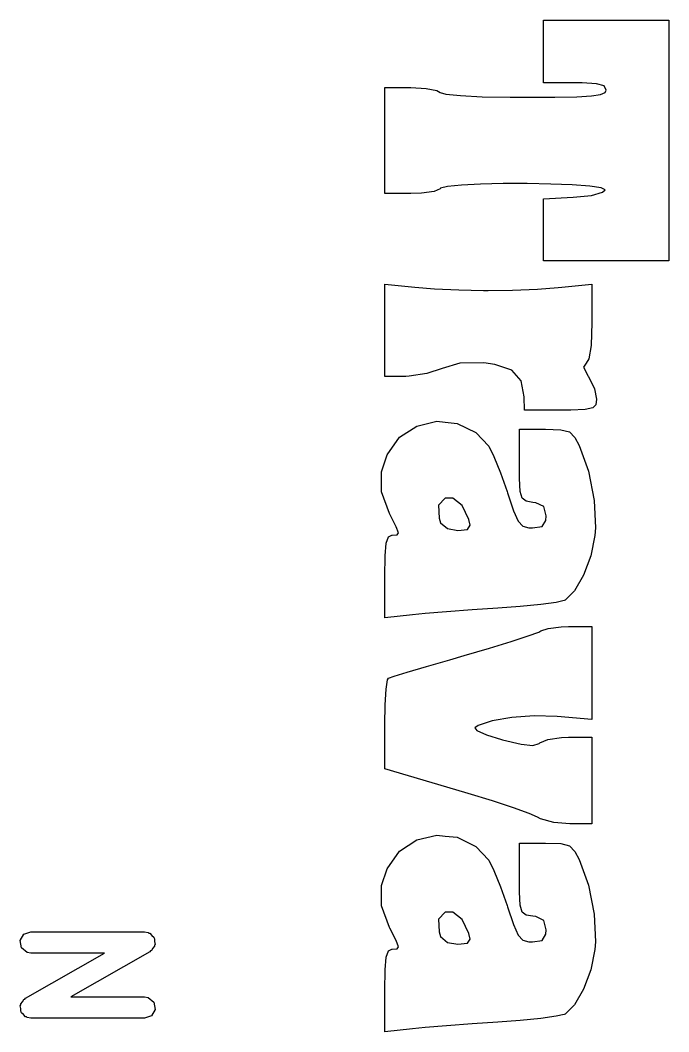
# Model space of a CAD drawing. Extents: x 2.46 to 9.92, y -4.54 to -2.21.
# Drawn here: x 9.7355 to 9.9149, y -2.923 to -2.6431 of the extents above; entities that cross this region are included whole.
import ezdxf

# ---------------------------------------------------------------- set-up
doc = ezdxf.new("R2010")
doc.units = 0
doc.header["$MEASUREMENT"] = 0
doc.layers.add('BLACK', color=7, linetype='CONTINUOUS')

msp = doc.modelspace()

# ---------------------------------------------------------------- linework, layer by layer
at = {"layer": 'BLACK', "linetype": 'CONTINUOUS'}
for p, q in [((9.88033, -2.6518), (9.88033, -2.64314)), ((9.88033, -2.64314), (9.89764, -2.64314)), ((9.89764, -2.64314), (9.91495, -2.64314)), ((9.91495, -2.64314), (9.91495, -2.67643)), ((9.88033, -2.66045), (9.88033, -2.6518)), ((9.88898, -2.66045), (9.88033, -2.66045)), ((9.89095, -2.66047), (9.88898, -2.66045)), ((9.89499, -2.66071), (9.89095, -2.66047)), ((9.89706, -2.66133), (9.89499, -2.66071)), ((9.89764, -2.66245), (9.89706, -2.66133)), ((9.83638, -2.67643), (9.83638, -2.66178)), ((9.83638, -2.66178), (9.84363, -2.66178)), ((9.84363, -2.66178), (9.8478, -2.66201)), ((9.8478, -2.66201), (9.85079, -2.66259)), ((9.85079, -2.66259), (9.8517, -2.66312)), ((9.8517, -2.66312), (9.85331, -2.66361)), ((9.85331, -2.66361), (9.85729, -2.66401)), ((9.85729, -2.66401), (9.86331, -2.66429)), ((9.86331, -2.66429), (9.87109, -2.66443)), ((9.87109, -2.66443), (9.87508, -2.66445)), ((9.87508, -2.66445), (9.88345, -2.66442)), ((9.88345, -2.66442), (9.88951, -2.6643)), ((9.88951, -2.6643), (9.89361, -2.66408)), ((9.89361, -2.66408), (9.89609, -2.66371)), ((9.89609, -2.66371), (9.89732, -2.66317)), ((9.89732, -2.66317), (9.89764, -2.66245)), ((9.83638, -2.69108), (9.83638, -2.67643)), ((9.91495, -2.67643), (9.91495, -2.70972)), ((9.8537, -2.68912), (9.85178, -2.68965)), ((9.85756, -2.68873), (9.8537, -2.68912)), ((9.86287, -2.68847), (9.85756, -2.68873)), ((9.86911, -2.68834), (9.86287, -2.68847)), ((9.87576, -2.68834), (9.86911, -2.68834)), ((9.88231, -2.68846), (9.87576, -2.68834)), ((9.88826, -2.68869), (9.88231, -2.68846)), ((9.89308, -2.68905), (9.88826, -2.68869)), ((9.89627, -2.68951), (9.89308, -2.68905)), ((9.89731, -2.69008), (9.89627, -2.68951)), ((9.84363, -2.69108), (9.83638, -2.69108)), ((9.84654, -2.69097), (9.84363, -2.69108)), ((9.85001, -2.69049), (9.84654, -2.69097)), ((9.8517, -2.68975), (9.85001, -2.69049)), ((9.85178, -2.68965), (9.8517, -2.68975)), ((9.88033, -2.69254), (9.88854, -2.69214)), ((9.88854, -2.69214), (9.89356, -2.69164)), ((9.89356, -2.69164), (9.8966, -2.69075)), ((9.8966, -2.69075), (9.89731, -2.69008)), ((9.88033, -2.70113), (9.88033, -2.69254)), ((9.88033, -2.70972), (9.88033, -2.70113)), ((9.89764, -2.70972), (9.88033, -2.70972)), ((9.91495, -2.70972), (9.89764, -2.70972)), ((9.83638, -2.72891), (9.83638, -2.71614)), ((9.83638, -2.71614), (9.84471, -2.71702)), ((9.84471, -2.71702), (9.85011, -2.71743)), ((9.85011, -2.71743), (9.85687, -2.71774)), ((9.87171, -2.71779), (9.8786, -2.71751)), ((9.8786, -2.71751), (9.88438, -2.71711)), ((9.88438, -2.71711), (9.88532, -2.71702)), ((9.88532, -2.71702), (9.89364, -2.71614)), ((9.89364, -2.71614), (9.89364, -2.7268)), ((9.85687, -2.71774), (9.86371, -2.71789)), ((9.86371, -2.71789), (9.86501, -2.71789)), ((9.86501, -2.71789), (9.87171, -2.71779)), ((9.89364, -2.7268), (9.89344, -2.7331)), ((9.83638, -2.74168), (9.83638, -2.72891)), ((9.89344, -2.7331), (9.89283, -2.73685)), ((9.89283, -2.73685), (9.89206, -2.73799)), ((9.85227, -2.73953), (9.84806, -2.74093)), ((9.85719, -2.73805), (9.85227, -2.73953)), ((9.86382, -2.73797), (9.85719, -2.73805)), ((9.86687, -2.73836), (9.86382, -2.73797)), ((9.87152, -2.73997), (9.86687, -2.73836)), ((9.87412, -2.74288), (9.87152, -2.73997)), ((9.89206, -2.73799), (9.89137, -2.73911)), ((9.89137, -2.73911), (9.89265, -2.74161)), ((9.84217, -2.74168), (9.83638, -2.74168)), ((9.84315, -2.74165), (9.84217, -2.74168)), ((9.84806, -2.74093), (9.84315, -2.74165)), ((9.89265, -2.74161), (9.89273, -2.74172)), ((9.89273, -2.74172), (9.89441, -2.74515)), ((9.87496, -2.74734), (9.87412, -2.74288)), ((9.89441, -2.74515), (9.89497, -2.74797)), ((9.875, -2.751), (9.87496, -2.74734)), ((9.89497, -2.74797), (9.89481, -2.74951)), ((9.88499, -2.751), (9.875, -2.751)), ((9.88787, -2.75099), (9.88499, -2.751)), ((9.89182, -2.75085), (9.88787, -2.75099)), ((9.89394, -2.75042), (9.89182, -2.75085)), ((9.89481, -2.74951), (9.89394, -2.75042)), ((9.84041, -2.75853), (9.84521, -2.75542)), ((9.84521, -2.75542), (9.85077, -2.75412)), ((9.85077, -2.75412), (9.85313, -2.75436)), ((9.85313, -2.75436), (9.85645, -2.7547)), ((9.85645, -2.7547), (9.8616, -2.75721)), ((9.87367, -2.76622), (9.87367, -2.75632)), ((9.87367, -2.75632), (9.88084, -2.75632)), ((9.88084, -2.75632), (9.88506, -2.75644)), ((9.88506, -2.75644), (9.88748, -2.75706)), ((9.837, -2.76342), (9.84041, -2.75853)), ((9.8616, -2.75721), (9.86513, -2.76098)), ((9.88748, -2.75706), (9.889, -2.75862)), ((9.889, -2.75862), (9.89014, -2.7608)), ((9.86513, -2.76098), (9.86659, -2.76386)), ((9.89014, -2.7608), (9.8927, -2.76794)), ((9.83549, -2.76807), (9.837, -2.76342)), ((9.86659, -2.76386), (9.86841, -2.76836)), ((9.87368, -2.76991), (9.87367, -2.76622)), ((9.8927, -2.76794), (9.8943, -2.77598)), ((9.8355, -2.77362), (9.83549, -2.76807)), ((9.86841, -2.76836), (9.87022, -2.77355)), ((9.87385, -2.77349), (9.87368, -2.76991)), ((9.87022, -2.77355), (9.87035, -2.77394)), ((9.87437, -2.7754), (9.87385, -2.77349)), ((9.83772, -2.77963), (9.8355, -2.77362)), ((9.85313, -2.77541), (9.85125, -2.77736)), ((9.85525, -2.77541), (9.85313, -2.77541)), ((9.85776, -2.77744), (9.85525, -2.77541)), ((9.87035, -2.77394), (9.87198, -2.77886)), ((9.87546, -2.77622), (9.87437, -2.7754)), ((9.87733, -2.77654), (9.87546, -2.77622)), ((9.8943, -2.77598), (9.8947, -2.78359)), ((9.85125, -2.77736), (9.85141, -2.78089)), ((9.85963, -2.78129), (9.85776, -2.77744)), ((9.87198, -2.77886), (9.87326, -2.78176)), ((9.87814, -2.77666), (9.87733, -2.77654)), ((9.88041, -2.77773), (9.87814, -2.77666)), ((9.88099, -2.78029), (9.88041, -2.77773)), ((9.83782, -2.77982), (9.83772, -2.77963)), ((9.83955, -2.78328), (9.83782, -2.77982)), ((9.85141, -2.78089), (9.85184, -2.78218)), ((9.85998, -2.78285), (9.85963, -2.78129)), ((9.87326, -2.78176), (9.87456, -2.78316)), ((9.87996, -2.78322), (9.88093, -2.78152)), ((9.88093, -2.78152), (9.88099, -2.78029)), ((9.84018, -2.78499), (9.83955, -2.78328)), ((9.85184, -2.78218), (9.85376, -2.78381)), ((9.85376, -2.78381), (9.85659, -2.78429)), ((9.85659, -2.78429), (9.85929, -2.78403)), ((9.85929, -2.78403), (9.85998, -2.78285)), ((9.87456, -2.78316), (9.87625, -2.7836)), ((9.87625, -2.7836), (9.87721, -2.78362)), ((9.87721, -2.78362), (9.87996, -2.78322)), ((9.8947, -2.78359), (9.89454, -2.78575)), ((9.83677, -2.78787), (9.83738, -2.78611)), ((9.83738, -2.78611), (9.83837, -2.78562)), ((9.83837, -2.78562), (9.83838, -2.78562)), ((9.83838, -2.78562), (9.83977, -2.78556)), ((9.83977, -2.78556), (9.84018, -2.78499)), ((9.89454, -2.78575), (9.89335, -2.79136)), ((9.83647, -2.79137), (9.83677, -2.78787)), ((9.83638, -2.79706), (9.83647, -2.79137)), ((9.89335, -2.79136), (9.89133, -2.79672)), ((9.83638, -2.8085), (9.83638, -2.79706)), ((9.89133, -2.79672), (9.88884, -2.80106)), ((9.88884, -2.80106), (9.88626, -2.8036)), ((9.88382, -2.80422), (9.87956, -2.8048)), ((9.88604, -2.80371), (9.88382, -2.80422)), ((9.88626, -2.8036), (9.88604, -2.80371)), ((9.8535, -2.80683), (9.84751, -2.80733)), ((9.86052, -2.8063), (9.8535, -2.80683)), ((9.86768, -2.80582), (9.86052, -2.8063)), ((9.87388, -2.80536), (9.86768, -2.80582)), ((9.87956, -2.8048), (9.87388, -2.80536)), ((9.84404, -2.80766), (9.83638, -2.8085)), ((9.84751, -2.80733), (9.84404, -2.80766)), ((9.87609, -2.81351), (9.87897, -2.81243)), ((9.87897, -2.81243), (9.87959, -2.81209)), ((9.87959, -2.81209), (9.88159, -2.8114)), ((9.88159, -2.8114), (9.8852, -2.81098)), ((9.8852, -2.81098), (9.88725, -2.81092)), ((9.88725, -2.81092), (9.89364, -2.81092)), ((9.89364, -2.81092), (9.89364, -2.82376)), ((9.86531, -2.81692), (9.87138, -2.81505)), ((9.87138, -2.81505), (9.87609, -2.81351)), ((9.85836, -2.81895), (9.86531, -2.81692)), ((9.84791, -2.82196), (9.85439, -2.82008)), ((9.85439, -2.82008), (9.85836, -2.81895)), ((9.83895, -2.82464), (9.84261, -2.82352)), ((9.84261, -2.82352), (9.84791, -2.82196)), ((9.89364, -2.82376), (9.89364, -2.8366)), ((9.83676, -2.82825), (9.83715, -2.82565)), ((9.83715, -2.82565), (9.83738, -2.82518)), ((9.83738, -2.82518), (9.83895, -2.82464)), ((9.83649, -2.83259), (9.83676, -2.82825)), ((9.83638, -2.83802), (9.83649, -2.83259)), ((9.86607, -2.83695), (9.86222, -2.83825)), ((9.87149, -2.83604), (9.86607, -2.83695)), ((9.87773, -2.83562), (9.87149, -2.83604)), ((9.88403, -2.8358), (9.87773, -2.83562)), ((9.89364, -2.8366), (9.88403, -2.8358)), ((9.83638, -2.85031), (9.83638, -2.83802)), ((9.86222, -2.83825), (9.86126, -2.83889)), ((9.86126, -2.83889), (9.86187, -2.83968)), ((9.86187, -2.83968), (9.86452, -2.84085)), ((9.86452, -2.84085), (9.86864, -2.84216)), ((9.86864, -2.84216), (9.86897, -2.84225)), ((9.86897, -2.84225), (9.87412, -2.84349)), ((9.87412, -2.84349), (9.87733, -2.84381)), ((9.87733, -2.84381), (9.87911, -2.84327)), ((9.87911, -2.84327), (9.87932, -2.84309)), ((9.87932, -2.84309), (9.88149, -2.84217)), ((9.88149, -2.84217), (9.88523, -2.84162)), ((9.88523, -2.84162), (9.88725, -2.84154)), ((9.88725, -2.84154), (9.89364, -2.84154)), ((9.89364, -2.84154), (9.89364, -2.85353)), ((9.85603, -2.85605), (9.83638, -2.85031)), ((9.89364, -2.85353), (9.89364, -2.86551)), ((9.85941, -2.85706), (9.85603, -2.85605)), ((9.8662, -2.85916), (9.85941, -2.85706)), ((9.87202, -2.86108), (9.8662, -2.85916)), ((9.87633, -2.86264), (9.87202, -2.86108)), ((9.87861, -2.86365), (9.87633, -2.86264)), ((9.87946, -2.86409), (9.87861, -2.86365)), ((9.88319, -2.8651), (9.87946, -2.86409)), ((9.8876, -2.86551), (9.88319, -2.8651)), ((9.89364, -2.86551), (9.8876, -2.86551)), ((9.84521, -2.86993), (9.85077, -2.86863)), ((9.85077, -2.86863), (9.85313, -2.86888)), ((9.84041, -2.87305), (9.84521, -2.86993)), ((9.85313, -2.86888), (9.85645, -2.86922)), ((9.85645, -2.86922), (9.8616, -2.87173)), ((9.87367, -2.88074), (9.87367, -2.87084)), ((9.87367, -2.87084), (9.88084, -2.87084)), ((9.88084, -2.87084), (9.88506, -2.87095)), ((9.88506, -2.87095), (9.88748, -2.87158)), ((9.837, -2.87793), (9.84041, -2.87305)), ((9.8616, -2.87173), (9.86513, -2.8755)), ((9.88748, -2.87158), (9.889, -2.87313)), ((9.889, -2.87313), (9.89014, -2.87531)), ((9.86513, -2.8755), (9.86659, -2.87838)), ((9.89014, -2.87531), (9.8927, -2.88245)), ((9.83549, -2.88258), (9.837, -2.87793)), ((9.86659, -2.87838), (9.86841, -2.88288)), ((9.8355, -2.88814), (9.83549, -2.88258)), ((9.87368, -2.88442), (9.87367, -2.88074)), ((9.8927, -2.88245), (9.8943, -2.89049)), ((9.86841, -2.88288), (9.87022, -2.88806)), ((9.87385, -2.88801), (9.87368, -2.88442)), ((9.83772, -2.89414), (9.8355, -2.88814)), ((9.87022, -2.88806), (9.87035, -2.88845)), ((9.87437, -2.88991), (9.87385, -2.88801)), ((9.85313, -2.88992), (9.85125, -2.89188)), ((9.85525, -2.88992), (9.85313, -2.88992)), ((9.85776, -2.89195), (9.85525, -2.88992)), ((9.87035, -2.88845), (9.87198, -2.89337)), ((9.87546, -2.89074), (9.87437, -2.88991)), ((9.87733, -2.89106), (9.87546, -2.89074)), ((9.87814, -2.89117), (9.87733, -2.89106)), ((9.8943, -2.89049), (9.8947, -2.8981)), ((9.85125, -2.89188), (9.85141, -2.89541)), ((9.85963, -2.89581), (9.85776, -2.89195)), ((9.87198, -2.89337), (9.87326, -2.89627)), ((9.88041, -2.89225), (9.87814, -2.89117)), ((9.88099, -2.89481), (9.88041, -2.89225)), ((9.73552, -2.8978), (9.73653, -2.89605)), ((9.73653, -2.89605), (9.73843, -2.89536)), ((9.73843, -2.89536), (9.76993, -2.89536)), ((9.76993, -2.89536), (9.77093, -2.89554)), ((9.77093, -2.89554), (9.77114, -2.89571)), ((9.77114, -2.89571), (9.77141, -2.89576)), ((9.77141, -2.89576), (9.7719, -2.89635)), ((9.7719, -2.89635), (9.77248, -2.89684)), ((9.83782, -2.89434), (9.83772, -2.89414)), ((9.83955, -2.89779), (9.83782, -2.89434)), ((9.85141, -2.89541), (9.85184, -2.8967)), ((9.85184, -2.8967), (9.85376, -2.89833)), ((9.85998, -2.89736), (9.85963, -2.89581)), ((9.87326, -2.89627), (9.87456, -2.89767)), ((9.87996, -2.89773), (9.88093, -2.89604)), ((9.88093, -2.89604), (9.88099, -2.89481)), ((9.73587, -2.89979), (9.73552, -2.8978)), ((9.7727, -2.89933), (9.7722, -2.89992)), ((9.77248, -2.89684), (9.77253, -2.89711)), ((9.77253, -2.89711), (9.7727, -2.89732)), ((9.7727, -2.89732), (9.7727, -2.89808)), ((9.7727, -2.89808), (9.77283, -2.89883)), ((9.77283, -2.89883), (9.7727, -2.89906)), ((9.7727, -2.89906), (9.7727, -2.89933)), ((9.84018, -2.8995), (9.83955, -2.89779)), ((9.83977, -2.90008), (9.84018, -2.8995)), ((9.85376, -2.89833), (9.85659, -2.8988)), ((9.85659, -2.8988), (9.85929, -2.89854)), ((9.85929, -2.89854), (9.85998, -2.89736)), ((9.87456, -2.89767), (9.87625, -2.89811)), ((9.87625, -2.89811), (9.87721, -2.89814)), ((9.87721, -2.89814), (9.87996, -2.89773)), ((9.8947, -2.8981), (9.89454, -2.90027)), ((9.73742, -2.90109), (9.73587, -2.89979)), ((9.73696, -2.91375), (9.75881, -2.90127)), ((9.73843, -2.90127), (9.73742, -2.90109)), ((9.75881, -2.90127), (9.73843, -2.90127)), ((9.77139, -2.90088), (9.74955, -2.91336)), ((9.77157, -2.90067), (9.77139, -2.90088)), ((9.77182, -2.90057), (9.77157, -2.90067)), ((9.7722, -2.89992), (9.77182, -2.90057)), ((9.83677, -2.90238), (9.83738, -2.90062)), ((9.83738, -2.90062), (9.83837, -2.90013)), ((9.83837, -2.90013), (9.83838, -2.90013)), ((9.83838, -2.90013), (9.83977, -2.90008)), ((9.89454, -2.90027), (9.89335, -2.90587)), ((9.83647, -2.90588), (9.83677, -2.90238)), ((9.83638, -2.91157), (9.83647, -2.90588)), ((9.89335, -2.90587), (9.89133, -2.91124)), ((9.74955, -2.91336), (9.76993, -2.91336)), ((9.76993, -2.91336), (9.77093, -2.91354)), ((9.77093, -2.91354), (9.77248, -2.91483)), ((9.83638, -2.92302), (9.83638, -2.91157)), ((9.89133, -2.91124), (9.88884, -2.91557)), ((9.73552, -2.9158), (9.73566, -2.91556)), ((9.73565, -2.91655), (9.73552, -2.9158)), ((9.73566, -2.91529), (9.73615, -2.91471)), ((9.73566, -2.91556), (9.73566, -2.91529)), ((9.73615, -2.91471), (9.73653, -2.91405)), ((9.73653, -2.91405), (9.73679, -2.91396)), ((9.73679, -2.91396), (9.73696, -2.91375)), ((9.77248, -2.91483), (9.77283, -2.91682)), ((9.88884, -2.91557), (9.88626, -2.91811)), ((9.73565, -2.91731), (9.73565, -2.91655)), ((9.73582, -2.91752), (9.73565, -2.91731)), ((9.73587, -2.91779), (9.73582, -2.91752)), ((9.73645, -2.91828), (9.73587, -2.91779)), ((9.73694, -2.91886), (9.73645, -2.91828)), ((9.73721, -2.91891), (9.73694, -2.91886)), ((9.73742, -2.91909), (9.73721, -2.91891)), ((9.73843, -2.91926), (9.73742, -2.91909)), ((9.77182, -2.91857), (9.76993, -2.91926)), ((9.77283, -2.91682), (9.77182, -2.91857)), ((9.88382, -2.91874), (9.87956, -2.91931)), ((9.88604, -2.91822), (9.88382, -2.91874)), ((9.88626, -2.91811), (9.88604, -2.91822)), ((9.76993, -2.91926), (9.73843, -2.91926)), ((9.84751, -2.92184), (9.84404, -2.92218)), ((9.8535, -2.92134), (9.84751, -2.92184)), ((9.86052, -2.92081), (9.8535, -2.92134)), ((9.86768, -2.92033), (9.86052, -2.92081)), ((9.87388, -2.91987), (9.86768, -2.92033)), ((9.87956, -2.91931), (9.87388, -2.91987)), ((9.84404, -2.92218), (9.83638, -2.92302))]:
    msp.add_line(p, q, dxfattribs=at)

doc.saveas('drawing.dxf')
